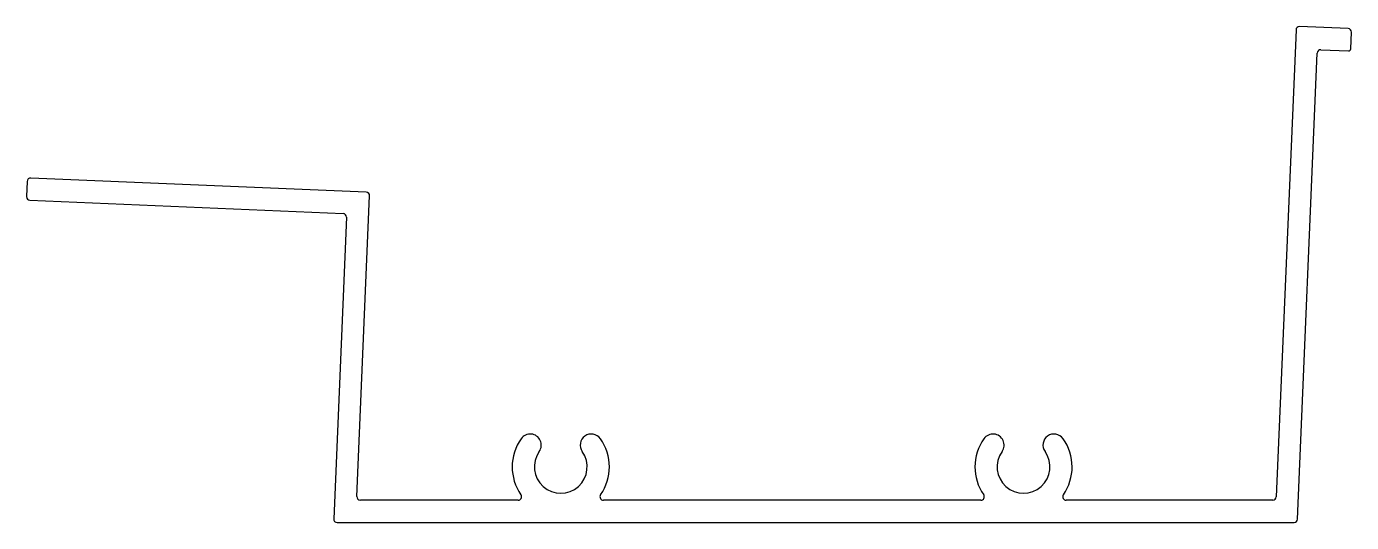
# Model space of a CAD drawing. Extents: x -52.6 to 42.8, y 14.4 to 50.1.
import ezdxf

# ---------------------------------------------------------------- set-up
doc = ezdxf.new("R2010")
doc.units = 0
doc.layers.get('0').update_dxf_attribs({"linetype": 'CONTINUOUS'})

msp = doc.modelspace()

# ---------------------------------------------------------------- linework, layer by layer
for p, q in [((38.812, 49.881), (37.39, 16.283)), ((42.569, 49.972), (39.073, 50.12)), ((42.757, 48.513), (42.808, 49.712)), ((38.923, 14.683), (40.343, 48.214)), ((40.603, 48.454), (42.601, 48.369)), ((-28.138, 38.197), (-52.297, 39.219)), ((-52.557, 38.98), (-52.604, 37.881)), ((-52.365, 37.621), (-29.804, 36.666)), ((-28.814, 16.304), (-27.898, 37.936)), ((-29.565, 36.405), (-30.483, 14.704)), ((-17.206, 16.044), (-28.564, 16.044)), ((16.118, 16.044), (-11.058, 16.044)), ((37.14, 16.044), (22.265, 16.044)), ((-30.234, 14.444), (38.674, 14.444))]:
    msp.add_line(p, q)
for centre, radius, start, end in [((39.062, 49.87), 0.25, 87.57577, 177.57577), ((42.558, 49.722), 0.25, 357.57577, 87.57577), ((40.593, 48.204), 0.25, 87.57577, 177.57577), ((42.607, 48.519), 0.15, 267.57577, 357.57577), ((-52.307, 38.97), 0.25, 87.57577, 177.57577), ((-28.148, 37.947), 0.25, 357.57577, 87.57577), ((-52.354, 37.871), 0.25, 177.57577, 267.57577), ((-29.814, 36.416), 0.25, 357.57577, 87.57577), ((-14.132, 18.442), 3.5, 144.56906, 214.95129), ((-16.332, 20.007), 0.8, 324.56906, 144.56906), ((-11.932, 20.007), 0.8, 35.43094, 215.43094), ((-14.132, 18.442), 3.5, 325.04871, 35.43094), ((19.191, 18.442), 3.5, 144.56906, 214.95129), ((16.991, 20.007), 0.8, 324.56906, 144.56906), ((21.391, 20.007), 0.8, 35.43094, 215.43094), ((19.191, 18.442), 3.5, 325.04871, 35.43094), ((-14.132, 18.442), 1.9, 144.56906, 35.43094), ((19.191, 18.442), 1.9, 144.56906, 35.43094), ((-28.564, 16.294), 0.25, 177.57577, 270), ((-17.206, 16.294), 0.25, 270, 34.95129), ((-11.058, 16.294), 0.25, 145.04871, 270), ((16.118, 16.294), 0.25, 270, 34.95129), ((22.265, 16.294), 0.25, 145.04871, 270), ((37.14, 16.294), 0.25, 270, 357.57577), ((-30.234, 14.694), 0.25, 177.57577, 270), ((38.674, 14.694), 0.25, 270, 357.57577)]:
    msp.add_arc(centre, radius, start, end)

doc.saveas('drawing.dxf')
